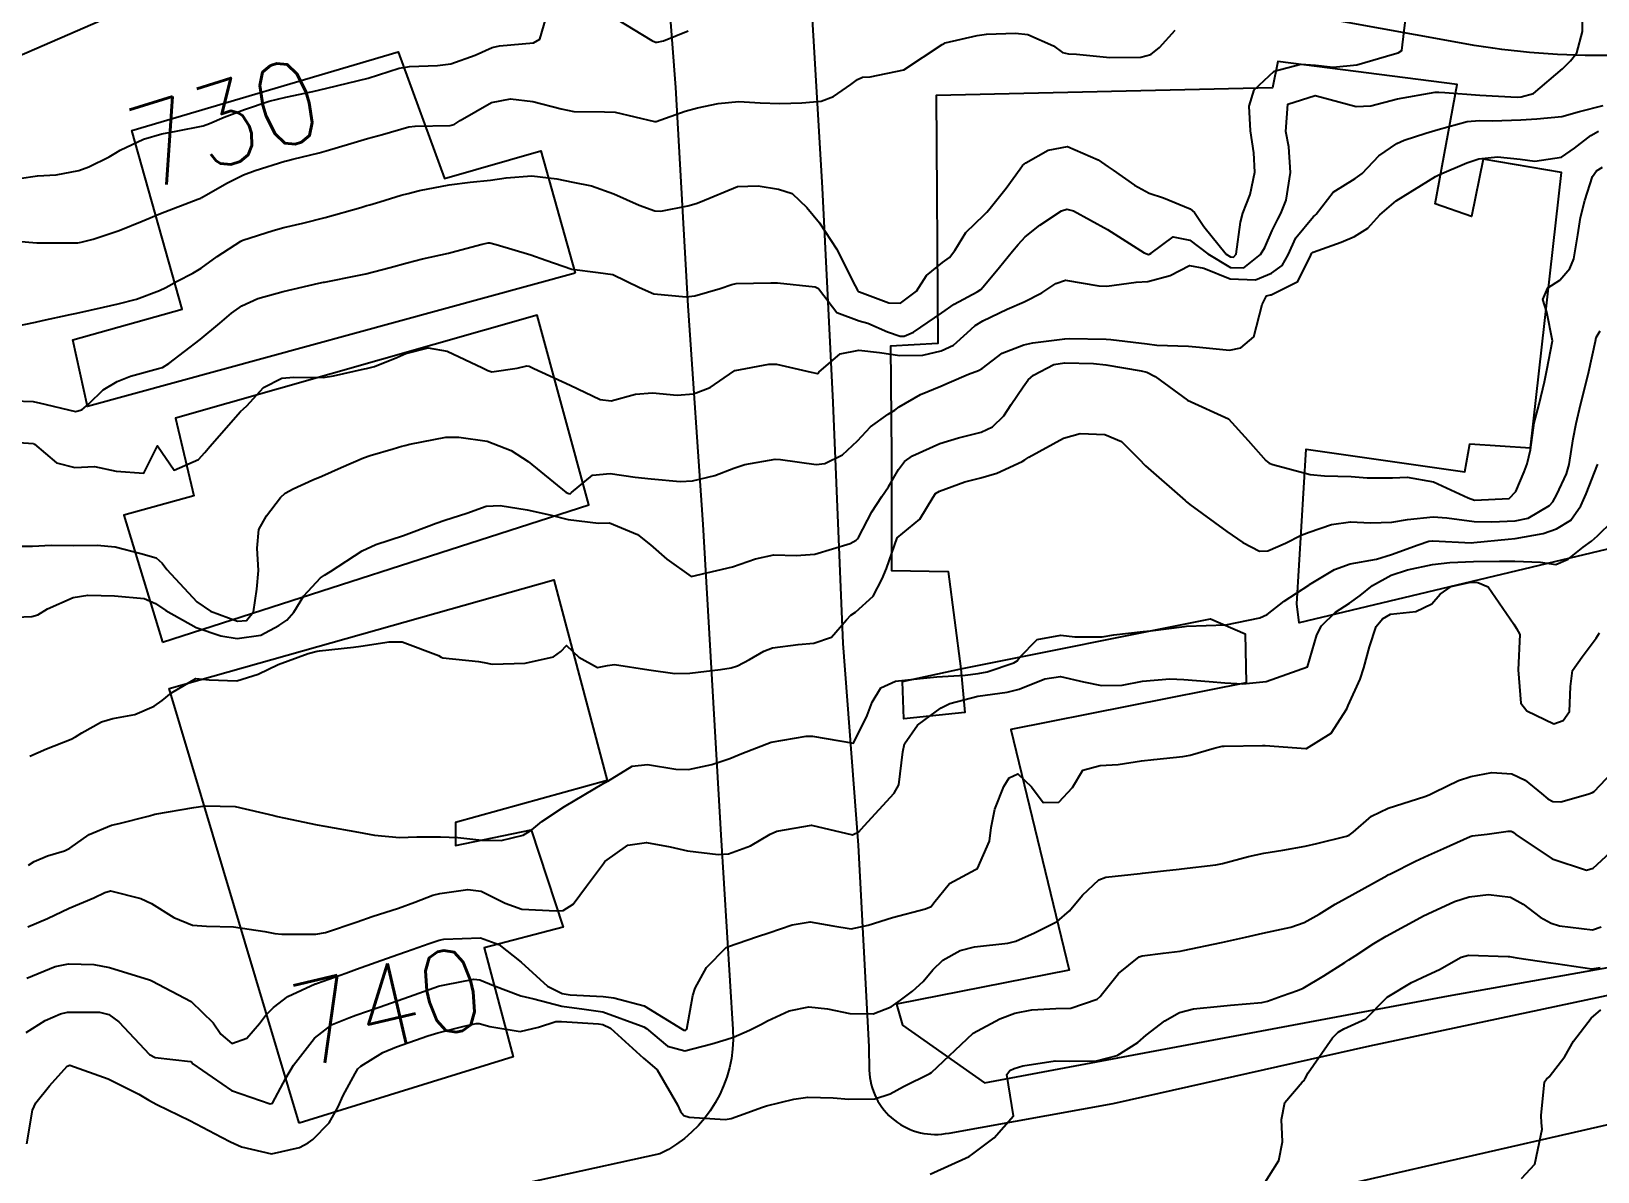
# Model space of a CAD drawing. Header units: metres. Extents: x 318500 to 325275, y 7408834 to 7428799.
# Drawn here: x 323552.1 to 323628.2, y 7419153.9 to 7419209.3 of the extents above; entities that cross this region are included whole.
import ezdxf
from ezdxf.enums import TextEntityAlignment as Align

# ---------------------------------------------------------------- set-up
doc = ezdxf.new("R2010")
doc.units = ezdxf.units.M
doc.header["$MEASUREMENT"] = 0
for name, color, linetype in [('Cotas', 45, 'Continuous'), ('Curvas de Nivel 1m', 11, 'Continuous'), ('Curvas de Nivel 5m', 15, 'Continuous'), ('Edificações', 30, 'Continuous'), ('Vias Primárias', 230, 'Continuous')]:
    doc.layers.add(name, color=color, linetype=linetype)
doc.styles.add('Style-STANDARD', font='STANDARD.shx')

msp = doc.modelspace()

# ---------------------------------------------------------------- linework, layer by layer
at = {"layer": 'Curvas de Nivel 1m', "flags": 128}
for points, elevation in [([(323550.262, 7419191.411), (323552.195, 7419191.346), (323552.261, 7419191.338), (323552.487, 7419191.277), (323554.254, 7419190.869), (323554.562, 7419190.939), (323554.894, 7419191.24), (323555.588, 7419191.913), (323556.277, 7419192.322), (323556.915, 7419192.579), (323558.286, 7419192.948), (323558.478, 7419193.006), (323558.784, 7419193.193), (323560.302, 7419194.367), (323561.266, 7419195.156), (323561.825, 7419195.639), (323562.323, 7419196), (323563.112, 7419196.352), (323564.336, 7419196.695), (323566.077, 7419197.094), (323566.291, 7419197.14), (323566.341, 7419197.15), (323567.951, 7419197.461), (323568.347, 7419197.553), (323569.541, 7419197.86), (323570.356, 7419198.086), (323571.112, 7419198.276), (323572.363, 7419198.557), (323572.724, 7419198.645), (323574.011, 7419198.985), (323574.294, 7419199.058), (323574.371, 7419199.059), (323574.683, 7419198.977), (323576.363, 7419198.48), (323577.1, 7419198.208), (323578.353, 7419197.777), (323579.646, 7419197.615), (323580.349, 7419197.511), (323581.643, 7419196.887), (323582.337, 7419196.58), (323583.915, 7419196.435), (323584.336, 7419196.477), (323585.572, 7419196.832), (323586.129, 7419197.037), (323586.344, 7419197.083), (323588.033, 7419197.115), (323588.345, 7419197.115), (323590.19, 7419196.924), (323590.341, 7419196.838), (323590.387, 7419196.77), (323591.239, 7419195.671), (323592.325, 7419195.267), (323592.737, 7419195.148), (323593.7, 7419194.726), (323594.317, 7419194.524), (323594.51, 7419194.524), (323594.956, 7419194.71), (323596.33, 7419195.653), (323596.94, 7419196.078), (323598.047, 7419196.673), (323598.227, 7419196.786), (323598.344, 7419196.914), (323599.14, 7419197.877), (323599.769, 7419198.649), (323600.037, 7419198.983), (323600.381, 7419199.347), (323601.104, 7419199.914), (323602.149, 7419200.614), (323602.401, 7419200.693), (323602.732, 7419200.607), (323604.387, 7419199.698), (323606.174, 7419198.563), (323606.369, 7419198.488), (323606.43, 7419198.499), (323606.503, 7419198.558), (323607.571, 7419199.353), (323608.38, 7419199.192), (323609.265, 7419198.521), (323610.36, 7419197.857), (323611.013, 7419197.847), (323611.817, 7419198.488), (323612.024, 7419198.836), (323612.388, 7419199.655), (323612.667, 7419200.205), (323612.798, 7419200.474), (323613.059, 7419201.123), (323613.281, 7419202.467), (323613.189, 7419203.718), (323613.046, 7419204.471), (323613.145, 7419205.795), (323614.476, 7419206.21), (323614.783, 7419206.14), (323616.469, 7419205.686), (323617.174, 7419205.715), (323618.475, 7419206.051), (323620.309, 7419206.373), (323620.48, 7419206.383), (323620.771, 7419206.367), (323622.478, 7419206.238), (323624.295, 7419206.14), (323624.477, 7419206.149), (323625.086, 7419206.311), (323626.492, 7419207.504), (323626.88, 7419207.902), (323627.193, 7419208.283), (323627.468, 7419209.328), (323627.462, 7419210.281)], 733), ([(323550.727, 7419194.875), (323552.309, 7419195.204), (323552.641, 7419195.275), (323553.993, 7419195.577), (323554.316, 7419195.646), (323555.615, 7419195.936), (323556.323, 7419196.089), (323557.214, 7419196.324), (323558.333, 7419196.739), (323558.639, 7419196.892), (323559.191, 7419197.187), (323559.945, 7419197.577), (323560.35, 7419197.828), (323561.129, 7419198.388), (323562.274, 7419199.141), (323562.37, 7419199.188), (323563.845, 7419199.655), (323564.377, 7419199.805), (323565.292, 7419200.019), (323566.382, 7419200.282), (323568.105, 7419200.774), (323568.397, 7419200.864), (323568.55, 7419200.906), (323569.03, 7419201.054), (323570.077, 7419201.369), (323570.404, 7419201.46), (323570.967, 7419201.593), (323572.409, 7419201.875), (323573.416, 7419202), (323574.411, 7419202.105), (323575.17, 7419202.214), (323576.414, 7419202.314), (323577.628, 7419202.158), (323578.411, 7419202.008), (323579.318, 7419201.825), (323580.405, 7419201.434), (323581.628, 7419200.888), (323582.396, 7419200.611), (323582.681, 7419200.591), (323584.001, 7419200.856), (323584.401, 7419200.965), (323584.608, 7419201.054), (323586.41, 7419201.799), (323587.419, 7419201.819), (323588.409, 7419201.668), (323589.064, 7419201.448), (323589.77, 7419200.779), (323590.389, 7419200.035), (323591.214, 7419198.762), (323592.129, 7419196.966), (323592.242, 7419196.751), (323592.288, 7419196.699), (323592.339, 7419196.674), (323593.755, 7419196.147), (323594.334, 7419196.123), (323595.1, 7419196.709), (323595.588, 7419197.465), (323596.361, 7419198.093), (323596.712, 7419198.339), (323596.964, 7419198.684), (323597.502, 7419199.56), (323598.396, 7419200.424), (323598.521, 7419200.545), (323598.617, 7419200.667), (323599.468, 7419201.711), (323600.142, 7419202.644), (323600.257, 7419202.807), (323600.424, 7419202.935), (323601.502, 7419203.556), (323602.437, 7419203.732), (323603.935, 7419203.088), (323604.422, 7419202.755), (323604.656, 7419202.586), (323605.694, 7419201.852), (323606.409, 7419201.474), (323607.099, 7419201.242), (323608.402, 7419200.71), (323608.605, 7419200.528), (323609.064, 7419199.849), (323610.157, 7419198.512), (323610.368, 7419198.369), (323610.509, 7419198.367), (323610.629, 7419198.506), (323610.84, 7419200.057), (323610.961, 7419200.502), (323611.319, 7419201.406), (323611.547, 7419202.493), (323611.492, 7419203.436), (323611.336, 7419204.497), (323611.266, 7419205.701), (323611.507, 7419206.495), (323612.489, 7419207.399), (323613.775, 7419207.743), (323614.492, 7419207.689), (323615.344, 7419207.589), (323616.493, 7419207.706), (323618.331, 7419208.235), (323618.499, 7419208.286), (323618.688, 7419208.397), (323618.884, 7419210.035)], 732), ([(323550.45, 7419199.218), (323552.367, 7419199.064), (323552.586, 7419199.057), (323554.367, 7419199.063), (323554.53, 7419199.085), (323555.107, 7419199.239), (323556.374, 7419199.651), (323557.484, 7419200.104), (323558.383, 7419200.482), (323560.188, 7419201.173), (323560.338, 7419201.224), (323560.391, 7419201.251), (323561.592, 7419201.962), (323562.408, 7419202.366), (323562.973, 7419202.573), (323564.418, 7419203.019), (323564.498, 7419203.04), (323564.804, 7419203.114), (323566.093, 7419203.427), (323566.427, 7419203.524), (323567.619, 7419203.885), (323568.436, 7419204.118), (323569.165, 7419204.327), (323570.445, 7419204.685), (323570.752, 7419204.729), (323572.446, 7419204.753), (323572.65, 7419204.804), (323572.932, 7419205.003), (323574.463, 7419205.873), (323575.377, 7419206.06), (323576.464, 7419205.919), (323577.837, 7419205.561), (323578.458, 7419205.436), (323579.944, 7419205.421), (323580.458, 7419205.409), (323582.379, 7419204.953), (323582.451, 7419204.949), (323583.869, 7419205.449), (323584.461, 7419205.609), (323585.477, 7419205.828), (323586.467, 7419205.93), (323587.511, 7419205.86), (323588.465, 7419205.82), (323589.538, 7419205.856), (323590.468, 7419205.942), (323591.077, 7419206.158), (323591.918, 7419206.756), (323592.236, 7419206.999), (323592.483, 7419207.098), (323592.861, 7419207.122), (323594.487, 7419207.456), (323596.355, 7419208.692), (323596.447, 7419208.745), (323596.501, 7419208.766), (323598.052, 7419209.129), (323598.508, 7419209.187), (323599.917, 7419209.241), (323600.508, 7419209.171), (323601.768, 7419208.621), (323602.192, 7419208.309), (323602.496, 7419208.239), (323602.879, 7419208.223), (323604.495, 7419208.067), (323606.001, 7419208.073), (323606.496, 7419208.199), (323606.912, 7419208.554), (323607.665, 7419209.391)], 731), ([(323550.232, 7419189.429), (323552.209, 7419189.301), (323552.23, 7419189.297), (323552.262, 7419189.28), (323553.319, 7419188.362), (323554.219, 7419188.14), (323555.177, 7419188.193), (323556.217, 7419187.963), (323557.56, 7419187.863), (323558.23, 7419189.2), (323559.041, 7419188.007), (323560.23, 7419188.533), (323560.537, 7419188.864), (323560.769, 7419189.162), (323562.257, 7419190.861), (323562.406, 7419190.991), (323562.569, 7419191.137), (323563.376, 7419192.026), (323564.28, 7419192.474), (323564.86, 7419192.532), (323566.281, 7419192.518), (323566.777, 7419192.588), (323568.288, 7419192.936), (323568.393, 7419192.954), (323568.77, 7419193.055), (323569.852, 7419193.489), (323570.3, 7419193.677), (323571.379, 7419193.949), (323572.302, 7419193.8), (323574.028, 7419192.984), (323574.288, 7419192.852), (323574.475, 7419192.791), (323575.705, 7419192.966), (323576.168, 7419193.085), (323576.292, 7419193.061), (323576.507, 7419192.957), (323578.278, 7419192.14), (323579.737, 7419191.439), (323580.267, 7419191.378), (323581.45, 7419191.711), (323582.273, 7419191.768), (323583.477, 7419191.657), (323584.273, 7419191.712), (323585.083, 7419192.033), (323586.224, 7419192.821), (323586.262, 7419192.849), (323586.291, 7419192.857), (323587.934, 7419193.165), (323588.296, 7419193.167), (323589.986, 7419192.775), (323590.289, 7419192.709), (323590.332, 7419192.727), (323590.362, 7419192.769), (323591.392, 7419193.665), (323592.306, 7419193.835), (323593.31, 7419193.724), (323594.303, 7419193.574), (323595.411, 7419193.595), (323596.307, 7419193.815), (323596.909, 7419194.086), (323597.566, 7419194.678), (323597.955, 7419195.042), (323598.326, 7419195.268), (323599.511, 7419195.832), (323600.335, 7419196.19), (323601.202, 7419196.627), (323601.882, 7419197.082), (323602.349, 7419197.239), (323603.968, 7419196.971), (323604.346, 7419196.958), (323605.777, 7419197.14), (323606.349, 7419197.184), (323607.427, 7419197.471), (323608.361, 7419197.95), (323609.058, 7419197.824), (323610.352, 7419197.301), (323611.582, 7419197.261), (323612.357, 7419197.587), (323612.876, 7419197.959), (323613.155, 7419198.468), (323613.54, 7419199.305), (323614.398, 7419200.337), (323614.461, 7419200.387), (323614.523, 7419200.449), (323615.341, 7419201.511), (323616.417, 7419202.178), (323616.762, 7419202.425), (323617.567, 7419203.279), (323618.442, 7419203.881), (323618.794, 7419204.045), (323619.842, 7419204.379), (323620.453, 7419204.56), (323621.858, 7419204.957), (323622.46, 7419204.997), (323623.096, 7419204.977), (323624.461, 7419205.04), (323625.235, 7419205.081), (323626.463, 7419205.187), (323627.314, 7419205.435), (323628.472, 7419205.727)], 734), ([(323550.584, 7419180.834), (323552.124, 7419180.905), (323552.419, 7419180.982), (323552.881, 7419181.269), (323554.136, 7419181.824), (323554.84, 7419181.939), (323556.14, 7419181.897), (323557.576, 7419181.769), (323558.135, 7419181.531), (323558.643, 7419181.192), (323560.118, 7419180.364), (323561.305, 7419179.959), (323562.11, 7419179.826), (323563.248, 7419179.993), (323564.12, 7419180.456), (323564.516, 7419180.722), (323564.852, 7419181.109), (323565.339, 7419181.905), (323566.155, 7419182.78), (323566.34, 7419182.905), (323566.632, 7419183.083), (323568.17, 7419184.085), (323568.834, 7419184.393), (323570.178, 7419184.842), (323570.701, 7419185.032), (323571.763, 7419185.439), (323572.189, 7419185.587), (323573.264, 7419185.924), (323574.199, 7419186.256), (323574.872, 7419186.302), (323576.197, 7419186.077), (323577.294, 7419185.843), (323578.19, 7419185.614), (323579.66, 7419185.436), (323580.188, 7419185.452), (323581.554, 7419184.886), (323582.175, 7419184.388), (323582.98, 7419183.68), (323584.16, 7419182.85), (323586.165, 7419183.322), (323587.28, 7419183.698), (323588.171, 7419183.895), (323589.259, 7419183.872), (323590.172, 7419183.932), (323591.884, 7419184.451), (323592.179, 7419184.605), (323592.245, 7419184.674), (323592.28, 7419184.739), (323592.938, 7419185.994), (323593.428, 7419186.728), (323593.739, 7419187.203), (323594.23, 7419188.037), (323594.526, 7419188.426), (323594.909, 7419188.71), (323596.246, 7419189.304), (323597.154, 7419189.581), (323598.252, 7419189.853), (323598.798, 7419190.111), (323599.341, 7419190.649), (323599.712, 7419191.205), (323600.281, 7419192.054), (323600.525, 7419192.398), (323600.784, 7419192.633), (323601.773, 7419193.142), (323602.299, 7419193.226), (323603.704, 7419193.191), (323604.298, 7419193.133), (323606.021, 7419192.837), (323606.293, 7419192.769), (323606.702, 7419192.554), (323608.273, 7419191.417), (323610.26, 7419190.51), (323611.214, 7419189.46), (323612.069, 7419188.483), (323612.238, 7419188.357), (323612.425, 7419188.289), (323614.23, 7419187.801), (323614.935, 7419187.738), (323616.229, 7419187.701), (323617.001, 7419187.646), (323618.229, 7419187.64), (323618.947, 7419187.672), (323620.226, 7419187.439), (323621.905, 7419186.663), (323622.213, 7419186.551), (323623.897, 7419186.642), (323624.22, 7419186.975), (323624.625, 7419187.923), (323624.767, 7419188.312), (323624.93, 7419188.993), (323625.121, 7419190.307), (323625.361, 7419191.217), (323625.616, 7419192.3), (323625.729, 7419192.868), (323626.008, 7419194.295), (323625.728, 7419195.694), (323625.533, 7419196.302), (323625.78, 7419196.867), (323626.354, 7419197.243), (323626.846, 7419197.802), (323627.038, 7419198.283), (323627.231, 7419199.438), (323627.363, 7419200.28), (323627.58, 7419201.106), (323627.954, 7419202.275), (323628.142, 7419202.555), (323628.427, 7419202.739)], 736), ([(323552.033, 7419174.12), (323552.836, 7419174.47), (323554.045, 7419174.936), (323554.242, 7419175.052), (323554.557, 7419175.242), (323555.507, 7419175.779), (323556.061, 7419175.943), (323557.135, 7419176.138), (323558.07, 7419176.541), (323558.456, 7419176.813), (323558.916, 7419177.187), (323560.087, 7419177.883), (323560.745, 7419177.818), (323562.086, 7419177.781), (323563.128, 7419178.092), (323564.094, 7419178.567), (323565.55, 7419179.098), (323565.983, 7419179.211), (323566.102, 7419179.234), (323567.751, 7419179.419), (323568.106, 7419179.459), (323569.488, 7419179.667), (323570.11, 7419179.677), (323571.888, 7419179.013), (323572.02, 7419178.932), (323572.099, 7419178.894), (323573.821, 7419178.708), (323574.097, 7419178.66), (323574.484, 7419178.588), (323576.097, 7419178.633), (323577.463, 7419178.94), (323577.833, 7419179.205), (323578.108, 7419179.484), (323578.702, 7419178.921), (323579.608, 7419178.42), (323580.096, 7419178.528), (323580.43, 7419178.563), (323582.094, 7419178.315), (323583.368, 7419178.136), (323584.093, 7419178.146), (323585.587, 7419178.32), (323586.096, 7419178.403), (323586.411, 7419178.503), (323586.99, 7419178.811), (323587.689, 7419179.221), (323588.109, 7419179.374), (323589.356, 7419179.537), (323590.112, 7419179.598), (323590.976, 7419179.898), (323591.705, 7419180.746), (323591.916, 7419180.961), (323592.136, 7419181.109), (323592.995, 7419181.884), (323593.436, 7419182.727), (323593.652, 7419183.239), (323594.164, 7419184.72), (323595.269, 7419185.629), (323595.914, 7419186.694), (323596.033, 7419186.872), (323596.215, 7419186.997), (323597.453, 7419187.44), (323598.225, 7419187.642), (323599.016, 7419187.864), (323600.237, 7419188.43), (323600.367, 7419188.509), (323600.559, 7419188.635), (323602.25, 7419189.573), (323603.062, 7419189.791), (323604.252, 7419189.745), (323605.071, 7419189.401), (323605.91, 7419188.565), (323606.235, 7419188.228), (323608.163, 7419186.531), (323608.209, 7419186.49), (323608.39, 7419186.346), (323610.188, 7419185.024), (323610.952, 7419184.498), (323611.775, 7419184.083), (323612.176, 7419184.092), (323613.028, 7419184.467), (323613.795, 7419184.846), (323614.188, 7419185.002), (323615.268, 7419185.365), (323616.196, 7419185.497), (323617.157, 7419185.455), (323618.196, 7419185.482), (323618.967, 7419185.62), (323620.201, 7419185.749), (323620.872, 7419185.691), (323622.197, 7419185.515), (323623.04, 7419185.495), (323624.198, 7419185.549), (323624.827, 7419185.684), (323625.855, 7419186.295), (323626.028, 7419186.477), (323626.218, 7419186.829), (323626.685, 7419187.834), (323626.815, 7419188.284), (323627.005, 7419189.53), (323627.148, 7419190.281), (323627.362, 7419191.191), (323627.646, 7419192.276), (323627.774, 7419192.799), (323628.085, 7419194.272), (323628.132, 7419194.462), (323628.325, 7419194.775)], 737), ([(323551.963, 7419168.826), (323552.242, 7419168.999), (323552.895, 7419169.266), (323553.717, 7419169.51), (323553.976, 7419169.651), (323554.909, 7419170.313), (323555.993, 7419170.766), (323556.362, 7419170.848), (323557.782, 7419171.202), (323558.001, 7419171.269), (323558.094, 7419171.292), (323560.004, 7419171.618), (323560.548, 7419171.705), (323562.005, 7419171.671), (323563.89, 7419171.232), (323564.001, 7419171.204), (323564.067, 7419171.185), (323564.373, 7419171.114), (323565.995, 7419170.781), (323566.361, 7419170.718), (323567.99, 7419170.426), (323568.767, 7419170.273), (323569.987, 7419170.168), (323570.823, 7419170.192), (323571.988, 7419170.203), (323572.822, 7419170.163), (323573.986, 7419170.039), (323574.934, 7419170.022), (323575.99, 7419170.275), (323576.41, 7419170.538), (323576.907, 7419170.946), (323578.007, 7419171.663), (323579.917, 7419172.8), (323580.019, 7419172.845), (323580.054, 7419172.865), (323580.104, 7419172.899), (323581.294, 7419173.625), (323582.032, 7419173.706), (323583.407, 7419173.482), (323584.029, 7419173.467), (323585.161, 7419173.705), (323586.038, 7419173.994), (323586.618, 7419174.238), (323588.05, 7419174.8), (323589.739, 7419175.09), (323590.055, 7419175.09), (323592.05, 7419174.74), (323592.71, 7419176.095), (323592.947, 7419176.731), (323593.375, 7419177.44), (323594.09, 7419177.763), (323595.284, 7419177.895), (323596.093, 7419177.962), (323597.477, 7419178.052), (323598.095, 7419178.129), (323598.532, 7419178.219), (323599.827, 7419178.643), (323600.001, 7419178.741), (323600.104, 7419178.909), (323600.964, 7419179.781), (323602.121, 7419179.994), (323602.803, 7419179.916), (323604.12, 7419179.914), (323604.689, 7419180.006), (323606.124, 7419180.179), (323606.47, 7419180.209), (323608.128, 7419180.418), (323608.229, 7419180.428), (323610.13, 7419180.5), (323611.789, 7419180.829), (323612.138, 7419181.003), (323612.975, 7419181.64), (323614.16, 7419182.429), (323614.192, 7419182.45), (323615.415, 7419183.19), (323616.17, 7419183.466), (323617.446, 7419183.684), (323618.175, 7419183.908), (323619.478, 7419184.381), (323619.997, 7419184.559), (323620.183, 7419184.583), (323622.05, 7419184.483), (323622.182, 7419184.49), (323623.853, 7419184.657), (323624.186, 7419184.694), (323625.551, 7419184.938), (323626.193, 7419185.156), (323626.897, 7419185.586), (323627.388, 7419186.278), (323627.634, 7419186.861), (323628.192, 7419188.27), (323628.205, 7419188.306)], 738), ([(323551.925, 7419165.817), (323552.895, 7419166.231), (323553.935, 7419166.726), (323555.133, 7419167.232), (323555.67, 7419167.498), (323555.945, 7419167.578), (323557.42, 7419167.205), (323557.938, 7419166.959), (323559.021, 7419166.274), (323559.927, 7419165.906), (323560.62, 7419165.852), (323561.927, 7419165.821), (323563.453, 7419165.596), (323563.924, 7419165.503), (323564.27, 7419165.462), (323565.924, 7419165.462), (323566.387, 7419165.546), (323567.93, 7419166.06), (323568.664, 7419166.322), (323569.937, 7419166.738), (323570.733, 7419167.028), (323571.602, 7419167.358), (323571.946, 7419167.441), (323573.302, 7419167.637), (323573.949, 7419167.561), (323575.128, 7419166.968), (323575.937, 7419166.678), (323577.6, 7419166.598), (323577.937, 7419166.619), (323578.433, 7419166.923), (323579.074, 7419167.793), (323579.893, 7419168.901), (323579.925, 7419168.946), (323579.972, 7419169.003), (323581.083, 7419169.79), (323581.986, 7419169.92), (323583.131, 7419169.715), (323583.98, 7419169.514), (323585.473, 7419169.332), (323585.978, 7419169.372), (323587.037, 7419169.756), (323587.993, 7419170.328), (323588.324, 7419170.466), (323590, 7419170.77), (323591.993, 7419170.294), (323592.3, 7419170.432), (323592.568, 7419170.734), (323594.016, 7419172.314), (323594.241, 7419172.717), (323594.437, 7419174.321), (323594.527, 7419174.713), (323595.147, 7419175.621), (323596.074, 7419176.299), (323596.304, 7419176.46), (323596.719, 7419176.68), (323598.084, 7419177.029), (323599.507, 7419177.225), (323600.087, 7419177.369), (323601.341, 7419177.87), (323602.094, 7419177.979), (323603.221, 7419177.723), (323604.09, 7419177.542), (323605.091, 7419177.569), (323606.092, 7419177.763), (323607.418, 7419177.865), (323608.093, 7419177.833), (323609.322, 7419177.741), (323610.092, 7419177.68), (323610.958, 7419177.624), (323612.093, 7419177.745), (323614.1, 7419178.45), (323614.555, 7419180.012), (323614.775, 7419180.444), (323615.467, 7419181.11), (323616.147, 7419181.547), (323616.654, 7419181.921), (323617.256, 7419182.414), (323618.165, 7419182.915), (323618.952, 7419183.172), (323620.171, 7419183.431), (323621.016, 7419183.518), (323622.172, 7419183.566), (323623.425, 7419183.583), (323624.173, 7419183.593), (323625.417, 7419183.546), (323626.171, 7419183.423), (323626.766, 7419183.692), (323627.493, 7419184.277), (323627.896, 7419184.561), (323628.188, 7419184.816), (323628.925, 7419185.533)], 739), ([(323551.854, 7419160.689), (323552.776, 7419161.266), (323553.522, 7419161.598), (323553.866, 7419161.679), (323555.421, 7419161.672), (323555.865, 7419161.558), (323556.356, 7419161.215), (323557.844, 7419159.626), (323558.119, 7419159.473), (323559.841, 7419159.284), (323559.899, 7419159.228), (323559.949, 7419159.168), (323561.821, 7419157.873), (323563.711, 7419157.222), (323563.812, 7419157.254), (323564.471, 7419158.47), (323564.846, 7419159.105), (323565.853, 7419160.414), (323566.725, 7419161.077), (323567.523, 7419161.407), (323567.867, 7419161.528), (323569.001, 7419161.92), (323569.878, 7419162.231), (323570.472, 7419162.44), (323571.889, 7419162.942), (323571.945, 7419162.954), (323572.191, 7419163.005), (323573.601, 7419163.277), (323573.894, 7419163.256), (323574.549, 7419162.973), (323575.883, 7419162.47), (323576.512, 7419162.319), (323577.876, 7419161.976), (323578.962, 7419161.825), (323579.872, 7419161.687), (323581.727, 7419161.017), (323581.861, 7419160.961), (323581.986, 7419160.878), (323583.016, 7419160.027), (323583.85, 7419159.8), (323585.161, 7419160.138), (323585.855, 7419160.35), (323586.215, 7419160.458), (323586.997, 7419160.809), (323587.571, 7419161.097), (323587.867, 7419161.261), (323588.924, 7419161.735), (323589.878, 7419161.94), (323590.788, 7419161.845), (323591.873, 7419161.617), (323592.999, 7419161.603), (323593.878, 7419161.944), (323594.332, 7419162.265), (323594.913, 7419162.705), (323595.425, 7419163.169), (323595.906, 7419163.739), (323596.389, 7419164.206), (323597.227, 7419164.67), (323597.922, 7419164.844), (323599.542, 7419165.026), (323599.925, 7419165.124), (323600.833, 7419165.53), (323601.935, 7419166.09), (323602.535, 7419166.601), (323603.174, 7419167.369), (323603.963, 7419168.104), (323604.302, 7419168.24), (323605.968, 7419168.417), (323606.093, 7419168.434), (323607.113, 7419168.543), (323607.874, 7419168.629), (323607.972, 7419168.64), (323609.641, 7419168.839), (323609.976, 7419168.908), (323611.227, 7419169.242), (323611.984, 7419169.401), (323612.903, 7419169.549), (323613.989, 7419169.736), (323614.56, 7419169.873), (323615.997, 7419170.229), (323616.133, 7419170.283), (323616.324, 7419170.417), (323617.214, 7419171.202), (323618.012, 7419171.59), (323619.804, 7419172.159), (323620.019, 7419172.244), (323620.27, 7419172.366), (323621.443, 7419172.935), (323622.032, 7419173.13), (323623.053, 7419173.317), (323624.034, 7419173.255), (323624.669, 7419172.95), (323625.477, 7419172.298), (323625.771, 7419172.047), (323626.016, 7419171.908), (323626.405, 7419171.897), (323627.721, 7419172.273), (323627.951, 7419172.35), (323628.031, 7419172.4), (323629.782, 7419174.244)], 741), ([(323551.888, 7419155.278), (323552.161, 7419156.918), (323552.314, 7419157.272), (323552.99, 7419158.095), (323553.837, 7419159.06), (323553.976, 7419159.11), (323555.828, 7419158.438), (323557.329, 7419157.693), (323557.813, 7419157.405), (323558.205, 7419157.194), (323559.799, 7419156.406), (323561.336, 7419155.597), (323561.784, 7419155.375), (323562.317, 7419155.135), (323563.777, 7419154.799), (323565.123, 7419155.1), (323565.547, 7419155.33), (323565.786, 7419155.497), (323566.579, 7419156.297), (323567.003, 7419157.072), (323567.255, 7419157.631), (323567.835, 7419158.705), (323567.97, 7419158.926), (323568.108, 7419159.057), (323569.183, 7419159.71), (323569.85, 7419159.997), (323571.365, 7419160.527), (323571.857, 7419160.677), (323573.126, 7419160.991), (323573.721, 7419161.123), (323573.862, 7419161.125), (323574.379, 7419160.975), (323575.858, 7419160.743), (323576.736, 7419160.947), (323577.582, 7419161.217), (323577.864, 7419161.217), (323579.653, 7419161.113), (323579.863, 7419161.08), (323580.233, 7419160.896), (323581.846, 7419159.448), (323582.158, 7419159.191), (323582.502, 7419158.87), (323583.488, 7419157.182), (323583.634, 7419156.853), (323583.807, 7419156.653), (323584.069, 7419156.583), (323585.805, 7419156.458), (323586.108, 7419156.514), (323586.917, 7419156.809), (323587.575, 7419157.041), (323587.815, 7419157.127), (323589.146, 7419157.454), (323589.822, 7419157.55), (323591.051, 7419157.522), (323591.821, 7419157.448), (323593.078, 7419157.471), (323593.825, 7419157.711), (323594.477, 7419158.063), (323595.747, 7419158.691), (323595.841, 7419158.753), (323597.86, 7419160.66), (323599.158, 7419161.36), (323599.875, 7419161.621), (323600.707, 7419161.798), (323601.879, 7419161.856), (323602.607, 7419161.871), (323603.886, 7419162.302), (323604.032, 7419162.434), (323604.136, 7419162.578), (323604.915, 7419163.56), (323605.917, 7419164.363), (323606.064, 7419164.411), (323607.092, 7419164.542), (323607.921, 7419164.645), (323608.064, 7419164.67), (323609.926, 7419165.063), (323611.091, 7419165.325), (323611.93, 7419165.509), (323613.288, 7419165.815), (323613.936, 7419166.036), (323614.661, 7419166.439), (323615.453, 7419166.922), (323615.952, 7419167.196), (323616.735, 7419167.635), (323617.969, 7419168.311), (323618.027, 7419168.342), (323618.139, 7419168.397), (323619.353, 7419169.006), (323619.984, 7419169.299), (323620.716, 7419169.633), (323621.998, 7419170.204), (323622.1, 7419170.237), (323622.823, 7419170.332), (323623.849, 7419170.474), (323624.002, 7419170.471), (323624.1, 7419170.418), (323624.22, 7419170.317), (323625.982, 7419169.12), (323627.659, 7419168.58), (323627.976, 7419168.668), (323628.81, 7419169.435)], 742), ([(323595.771, 7419153.81), (323597.659, 7419154.662), (323597.731, 7419154.711), (323597.781, 7419154.743), (323598.875, 7419155.568), (323599.81, 7419156.64), (323599.494, 7419158.643), (323599.636, 7419158.848), (323599.843, 7419158.944), (323600.276, 7419159.065), (323601.847, 7419159.308), (323602.552, 7419159.304), (323603.847, 7419159.316), (323604.854, 7419159.566), (323605.857, 7419160.21), (323606.265, 7419160.554), (323607.162, 7419161.25), (323607.877, 7419161.657), (323608.56, 7419161.839), (323609.882, 7419161.975), (323610.36, 7419162.018), (323611.885, 7419162.154), (323612.155, 7419162.206), (323612.877, 7419162.465), (323613.618, 7419162.731), (323613.896, 7419162.851), (323614.901, 7419163.439), (323615.915, 7419164.087), (323616.116, 7419164.219), (323616.418, 7419164.415), (323617.323, 7419165.009), (323617.93, 7419165.374), (323619.772, 7419166.373), (323619.883, 7419166.428), (323619.941, 7419166.457), (323621.243, 7419167.059), (323621.954, 7419167.287), (323622.901, 7419167.39), (323623.959, 7419167.268), (323624.575, 7419166.93), (323625.402, 7419166.298), (323625.946, 7419166.004), (323626.349, 7419165.878), (323627.941, 7419165.684), (323628.376, 7419165.824)], 743), ([(323611.765, 7419152.978), (323612.712, 7419154.466), (323612.881, 7419155.376), (323612.834, 7419156.465), (323612.999, 7419157.286), (323613.837, 7419158.271), (323613.934, 7419158.353), (323613.98, 7419158.448), (323614.127, 7419158.73), (323615.312, 7419160.428), (323615.583, 7419160.705), (323615.867, 7419160.864), (323616.928, 7419161.355), (323617.889, 7419162.328), (323617.967, 7419162.399), (323619.16, 7419163.122), (323619.907, 7419163.482), (323620.519, 7419163.753), (323621.574, 7419164.345), (323621.921, 7419164.447), (323623.858, 7419164.384), (323623.921, 7419164.376), (323624.274, 7419164.315), (323625.917, 7419164.073), (323626.167, 7419164.036), (323627.913, 7419163.78), (323628.32, 7419163.849)], 744)]:
    msp.add_lwpolyline(points, dxfattribs=dict(at, elevation=elevation))
at = {"layer": 'Curvas de Nivel 5m', "flags": 128}
for points, elevation in [([(323551.511, 7419202.181), (323552.406, 7419202.314), (323553.306, 7419202.367), (323554.41, 7419202.573), (323554.902, 7419202.754), (323555.877, 7419203.228), (323556.211, 7419203.435), (323556.425, 7419203.56), (323557.546, 7419204.096), (323558.437, 7419204.347), (323559.143, 7419204.486), (323560.444, 7419204.745), (323560.761, 7419204.849), (323561.472, 7419205.155), (323562.454, 7419205.542), (323563.652, 7419205.935), (323564.46, 7419206.128), (323565.777, 7419206.414), (323566.465, 7419206.574), (323568.47, 7419207.06), (323569.977, 7419207.545), (323570.479, 7419207.627), (323571.83, 7419207.669), (323572.481, 7419207.75), (323573.662, 7419208.167), (323574.496, 7419208.544), (323574.841, 7419208.632), (323576.498, 7419208.779), (323576.804, 7419208.955), (323577.197, 7419210.273)], 730), ([(323580.515, 7419209.936), (323582.254, 7419208.884), (323582.422, 7419208.804), (323582.499, 7419208.802), (323582.821, 7419208.875), (323584.01, 7419209.355)], 730), ([(323551.143, 7419184.312), (323552.166, 7419184.322), (323553.066, 7419184.367), (323554.167, 7419184.356), (323555.297, 7419184.363), (323556.171, 7419184.278), (323557.419, 7419183.956), (323558.165, 7419183.744), (323558.452, 7419183.485), (323558.68, 7419183.192), (323560.137, 7419181.619), (323560.802, 7419181.16), (323562.123, 7419180.672), (323562.552, 7419180.708), (323562.9, 7419181.132), (323563.055, 7419182.222), (323563.135, 7419183.13), (323563.081, 7419184.22), (323563.147, 7419185.13), (323563.523, 7419185.794), (323564.204, 7419186.687), (323564.427, 7419186.896), (323564.822, 7419187.111), (323565.778, 7419187.535), (323566.219, 7419187.719), (323567.162, 7419188.14), (323568.233, 7419188.605), (323568.569, 7419188.723), (323569.676, 7419189.046), (323570.109, 7419189.174), (323570.242, 7419189.208), (323570.483, 7419189.277), (323572.246, 7419189.614), (323572.867, 7419189.621), (323574.244, 7419189.415), (323575.411, 7419188.968), (323576.232, 7419188.426), (323578.081, 7419186.932), (323578.209, 7419186.87), (323578.272, 7419186.866), (323578.341, 7419186.928), (323579.371, 7419187.764), (323580.224, 7419187.852), (323581.436, 7419187.673), (323582.221, 7419187.583), (323583.62, 7419187.458), (323584.22, 7419187.49), (323585.303, 7419187.754), (323586.229, 7419188.102), (323586.765, 7419188.282), (323588.236, 7419188.541), (323588.499, 7419188.533), (323590.233, 7419188.279), (323590.659, 7419188.338), (323591.518, 7419188.751), (323592.247, 7419189.434), (323592.877, 7419190.111), (323593.723, 7419190.725), (323594.055, 7419190.93), (323594.265, 7419191.086), (323595.297, 7419191.683), (323596.281, 7419192.092), (323596.694, 7419192.274), (323597.628, 7419192.677), (323598.117, 7419192.848), (323598.294, 7419192.958), (323599.262, 7419193.699), (323600.312, 7419194.101), (323600.752, 7419194.195), (323602.317, 7419194.398), (323602.52, 7419194.405), (323604.317, 7419194.375), (323604.543, 7419194.36), (323606.314, 7419194.151), (323606.775, 7419194.091), (323608.312, 7419194.029), (323608.851, 7419193.986), (323610.31, 7419193.846), (323610.864, 7419193.949), (323611.495, 7419194.492), (323611.904, 7419196.055), (323612.104, 7419196.484), (323612.299, 7419196.522), (323612.341, 7419196.527), (323613.631, 7419197.18), (323614.255, 7419198.452), (323614.288, 7419198.534), (323614.372, 7419198.603), (323615.735, 7419199.081), (323616.384, 7419199.37), (323617.036, 7419199.775), (323617.61, 7419200.412), (323618.407, 7419201.103), (323620.327, 7419202.279), (323620.42, 7419202.323), (323620.451, 7419202.338), (323620.513, 7419202.369), (323621.849, 7419202.936), (323622.432, 7419203.13), (323623.327, 7419203.23), (323624.432, 7419203.115), (323625.151, 7419203.029), (323626.434, 7419203.22), (323627.07, 7419203.654), (323627.864, 7419204.276), (323628.242, 7419204.483)], 735), ([(323551.891, 7419163.333), (323553.26, 7419163.899), (323553.902, 7419164.03), (323555.145, 7419163.987), (323555.899, 7419163.849), (323557.851, 7419163.24), (323557.89, 7419163.226), (323557.964, 7419163.199), (323559.875, 7419162.197), (323560.931, 7419161.154), (323561.309, 7419160.603), (323561.85, 7419160.157), (323562.566, 7419160.42), (323563.188, 7419161.127), (323563.48, 7419161.51), (323563.872, 7419161.909), (323564.559, 7419162.431), (323565.889, 7419163.048), (323565.921, 7419163.058), (323566.006, 7419163.088), (323567.388, 7419163.577), (323567.9, 7419163.759), (323568.855, 7419164.101), (323569.912, 7419164.476), (323570.323, 7419164.625), (323571.435, 7419165.017), (323571.922, 7419165.174), (323572.141, 7419165.225), (323573.923, 7419165.291), (323574.81, 7419164.971), (323575.907, 7419164.108), (323577.182, 7419162.941), (323577.885, 7419162.588), (323578.281, 7419162.527), (323579.883, 7419162.432), (323580.407, 7419162.37), (323581.876, 7419161.977), (323583.729, 7419160.852), (323583.805, 7419160.796), (323583.859, 7419160.783), (323583.942, 7419160.849), (323584.245, 7419162.485), (323584.346, 7419162.843), (323584.9, 7419163.84), (323585.86, 7419164.821), (323585.92, 7419164.856), (323587.376, 7419165.355), (323587.927, 7419165.534), (323589.071, 7419165.923), (323589.933, 7419166.069), (323591.048, 7419165.87), (323591.93, 7419165.723), (323592.761, 7419165.902), (323593.936, 7419166.271), (323595.541, 7419166.696), (323595.816, 7419166.818), (323595.945, 7419166.991), (323596.706, 7419167.931), (323597.969, 7419168.605), (323598.012, 7419168.617), (323598.074, 7419168.659), (323598.655, 7419169.988), (323598.731, 7419170.653), (323598.903, 7419171.545), (323599.355, 7419172.647), (323599.605, 7419173.066), (323600.029, 7419173.249), (323600.691, 7419172.63), (323601.262, 7419171.871), (323602.013, 7419171.884), (323602.681, 7419172.6), (323603.185, 7419173.441), (323604.036, 7419173.665), (323604.901, 7419173.708), (323606.04, 7419173.883), (323606.633, 7419173.959), (323608.043, 7419174.097), (323608.405, 7419174.164), (323609.563, 7419174.507), (323609.957, 7419174.596), (323610.052, 7419174.603), (323611.907, 7419174.627), (323612.052, 7419174.627), (323614.019, 7419174.482), (323614.051, 7419174.488), (323615.257, 7419175.237), (323616.012, 7419176.421), (323616.082, 7419176.58), (323616.657, 7419177.852), (323616.842, 7419178.413), (323617.106, 7419179.424), (323617.445, 7419180.41), (323617.747, 7419180.795), (323618.139, 7419181.008), (323619.372, 7419181.151), (323620.147, 7419181.521), (323620.542, 7419181.978), (323621.082, 7419182.361), (323621.961, 7419182.553), (323622.162, 7419182.569), (323622.371, 7419182.556), (323622.878, 7419182.339), (323624.133, 7419180.534), (323624.261, 7419180.318), (323624.409, 7419180.033), (323624.333, 7419178.317), (323624.463, 7419176.694), (323624.757, 7419176.31), (323626.071, 7419175.693), (323626.516, 7419175.843), (323626.825, 7419176.283), (323626.871, 7419177.503), (323626.98, 7419178.281), (323627.439, 7419178.948), (323628.124, 7419179.843), (323628.285, 7419180.11)], 740), ([(323624.5, 7419153.589), (323625.147, 7419154.3), (323625.509, 7419155.997), (323625.471, 7419156.295), (323625.455, 7419156.656), (323625.614, 7419158.293), (323625.713, 7419158.421), (323625.844, 7419158.53), (323626.608, 7419159.529), (323627.017, 7419160.273), (323627.881, 7419161.393), (323628.351, 7419161.789)], 745)]:
    msp.add_lwpolyline(points, dxfattribs=dict(at, elevation=elevation))
at = {"layer": 'Edificações'}
for points in [[(323578.53, 7419197.59), (323554.833, 7419191.104), (323554.113, 7419194.343), (323559.427, 7419195.827), (323556.992, 7419204.519), (323569.918, 7419208.342), (323572.17, 7419202.18), (323576.853, 7419203.529), (323578.53, 7419197.59)], [(323558.48, 7419179.655), (323579.183, 7419186.324), (323576.673, 7419195.543), (323559.107, 7419190.531), (323560.004, 7419186.771), (323556.598, 7419185.831), (323558.48, 7419179.655)], [(323565.115, 7419156.291), (323558.793, 7419177.41), (323577.482, 7419182.682), (323580.082, 7419172.929), (323572.705, 7419170.894), (323572.705, 7419169.772), (323576.392, 7419170.543), (323577.937, 7419165.815), (323574.097, 7419164.801), (323575.51, 7419159.511), (323565.115, 7419156.291)], [(323597.256, 7419178.361), (323597.453, 7419176.242), (323594.482, 7419175.921), (323594.428, 7419177.739), (323597.256, 7419178.361)]]:
    msp.add_lwpolyline(points, close=True, dxfattribs=at)
msp.add_lwpolyline([(323634.102, 7419185.463), (323613.702, 7419180.599), (323613.586, 7419181.519), (323614.039, 7419189.027), (323621.751, 7419187.927), (323621.99, 7419189.296), (323624.931, 7419189.092), (323626.435, 7419202.466), (323622.639, 7419203.12), (323622.072, 7419200.334), (323620.303, 7419200.95), (323621.372, 7419206.754), (323612.652, 7419207.863), (323612.397, 7419206.591), (323596.069, 7419206.221), (323596.147, 7419194.162), (323593.844, 7419194.039), (323593.885, 7419188.74), (323593.884, 7419183.139), (323596.639, 7419183.085), (323597.256, 7419178.361), (323609.389, 7419180.785), (323611.078, 7419180.057), (323611.119, 7419177.675), (323599.682, 7419175.403), (323602.521, 7419163.71), (323594.131, 7419162.067), (323594.419, 7419161.04), (323598.408, 7419158.247), (323620.946, 7419162.478), (323635.158, 7419164.993)], dxfattribs=at)
at = {"layer": 'Vias Primárias'}
for points in [[(323715.644, 7420145.548, 0), (323709.04, 7420132.939)], [(323831.088, 7420001.787, 0), (323833.844, 7420008.443, 0.220888)], [(323647.117, 7419211.014), (323635.232, 7419208.793, -0.09602), (323620.87, 7419208.889), (323609.854, 7419210.892), (323592.53, 7419213.152, 0.509267), (323590.006, 7419210.488), (323590.521, 7419201.735), (323591.038, 7419191.291), (323591.521, 7419179.59), (323592.265, 7419169.796), (323592.782, 7419159.997), (323592.812, 7419158.864, 0.468471), (323596.688, 7419155.806), (323604.667, 7419157.237), (323617.124, 7419160.04), (323630.462, 7419162.878), (323634.848, 7419163.793)], [(323583.073, 7419210.86), (323583.396, 7419206.605), (323583.996, 7419195.992), (323584.719, 7419185.369), (323585.601, 7419170.294), (323586.182, 7419160.83, -0.305295), (323582.633, 7419154.79), (323567.14, 7419151.394), (323546.335, 7419146.026), (323527.286, 7419141.213), (323510.916, 7419136.668, -0.1016), (323494.546, 7419134.81, -0.071682), (323476.479, 7419138.979, -0.144542), (323464.599, 7419148.064, -0.279309), (323465.639, 7419153.529), (323468.158, 7419156.328), (323476.314, 7419163.559), (323486.006, 7419172.92), (323497.608, 7419183.152), (323505.388, 7419188.906, -0.094141), (323520.505, 7419197.062), (323533.086, 7419201.051), (323543.001, 7419204.455), (323561.138, 7419212.336, -0.048949)], [(323633.15, 7419157.217), (323616.574, 7419153.426), (323599.652, 7419149.535, 0.386192), (323593.038, 7419140.024), (323594.139, 7419127.742), (323596.135, 7419111.826), (323597.763, 7419099.315, 0.468748), (323603.903, 7419095.424), (323609.886, 7419096.787), (323616.485, 7419098.188)]]:
    msp.add_lwpolyline(points, format="xyb", dxfattribs=at)

# ---------------------------------------------------------------- texts
at = {"layer": 'Cotas', "style": 'Style-STANDARD'}
for s, rotation, p in [('730', 17.47557, (323561.496, 7419204.869, 730)), ('740', 13.09563, (323569.399, 7419161.982, 740))]:
    msp.add_text(s, height=4, rotation=rotation, dxfattribs=at).set_placement(p, align=Align.MIDDLE_CENTER)

doc.saveas('drawing.dxf')
